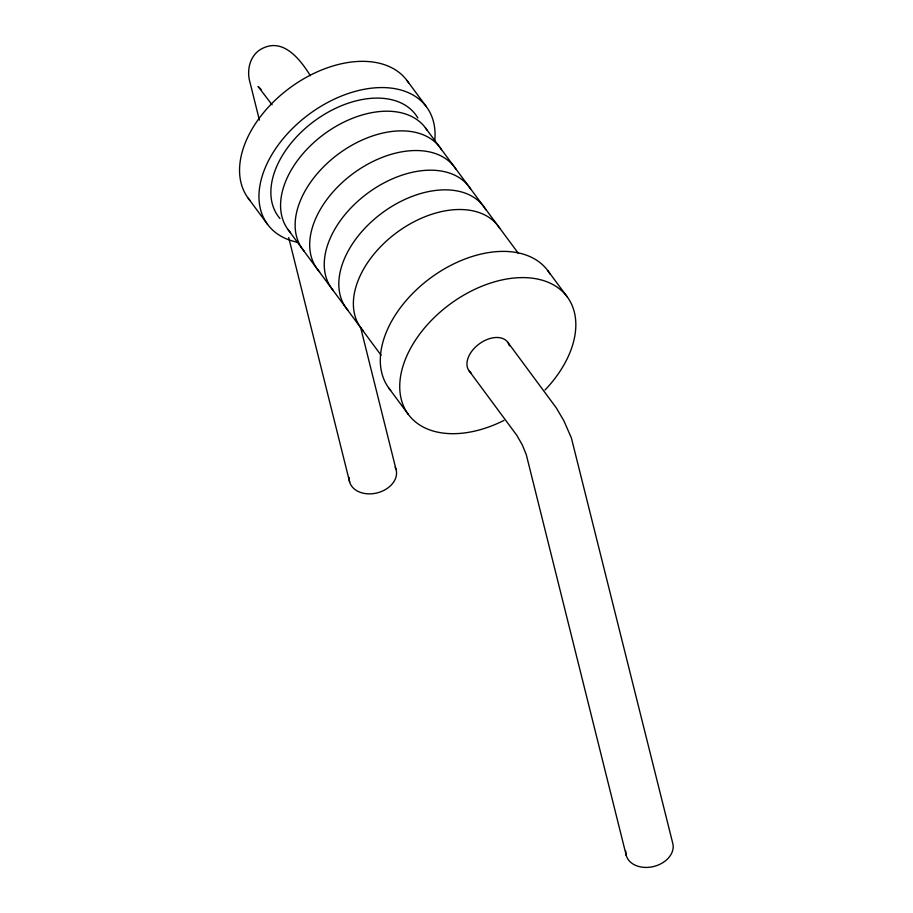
<?xml version="1.0" encoding="UTF-8"?>
<svg xmlns="http://www.w3.org/2000/svg" width="913" height="913" viewBox="0 0 913 913"><rect width="100%" height="100%" fill="white"/><g stroke="black" fill="none" stroke-linecap="round" stroke-linejoin="round"><path stroke-width="1.37" d="M261.084 89.371L258.094 86.507L272.085 104.79M407.027 80.561L426.439 106.775M547.777 270.613L567.201 296.828M425.412 127.831L518.481 253.494M310.374 75.722C300.856 60.406 284.171 38.072 263.195 48.047C250.082 53.878 246.156 69.959 250.094 82.763L259.395 120.082M507.685 342.147L556.245 407.826L563.812 420.642L571.367 437.886L672.641 842.87A24.035 17.724 -14 0 1 651.517 866.962A24.035 17.724 -14 0 1 625.793 851.087M469.054 370.769L516.861 435.398L522.35 445.008L526.333 454.845L626.318 855.698M288.04 229.574L381.098 355.237M248.188 198.201L267.6 224.415M388.938 388.253L408.351 414.468M360.532 327.071L395.991 469.305M288.691 237.54L349.668 482.132M395.135 467.148A24.035 17.724 -14 0 1 376.407 493.088A24.035 17.724 -14 0 1 349.143 477.51M297.239 242.185A98.832 63.853 -36.5 0 1 309.016 114.285A98.832 63.853 -36.5 0 1 434.805 140.305M279.96 218.504A85.48 55.225 -36.5 0 1 314.974 120.607A85.48 55.225 -36.5 0 1 417.869 118.005M249.911 200.369A98.832 63.853 -36.5 0 1 289.604 88.07A98.832 63.853 -36.5 0 1 408.602 82.832M290.551 232.598A85.48 55.225 -36.5 0 1 323.042 134.93A85.48 55.225 -36.5 0 1 426.896 129.988M470.948 372.721A24.035 15.532 -36.5 0 1 479.976 343.368A24.035 15.532 -36.5 0 1 509.42 345.867M503.93 420.437A98.832 63.853 -36.5 0 1 400.921 374.41A98.832 63.853 -36.5 0 1 531.035 278.043A98.832 63.853 -36.5 0 1 545.038 389.988M390.661 390.422A98.832 63.853 -36.5 0 1 431.221 277.484A98.832 63.853 -36.5 0 1 550.094 274.083M363.351 330.905A85.48 55.225 -36.5 0 1 395.843 233.237A85.48 55.225 -36.5 0 1 499.696 228.284M304.234 251.28A85.48 55.225 -36.5 0 1 338.415 153.989A85.48 55.225 -36.5 0 1 441.458 149.641M319.664 271.914A85.48 55.225 -36.5 0 1 352.167 174.257A85.48 55.225 -36.5 0 1 456.021 169.304M333.348 290.596A85.48 55.225 -36.5 0 1 367.54 193.305A85.48 55.225 -36.5 0 1 470.583 188.968M347.91 310.26A85.48 55.225 -36.5 0 1 382.924 212.364A85.48 55.225 -36.5 0 1 485.819 209.75"/></g></svg>
